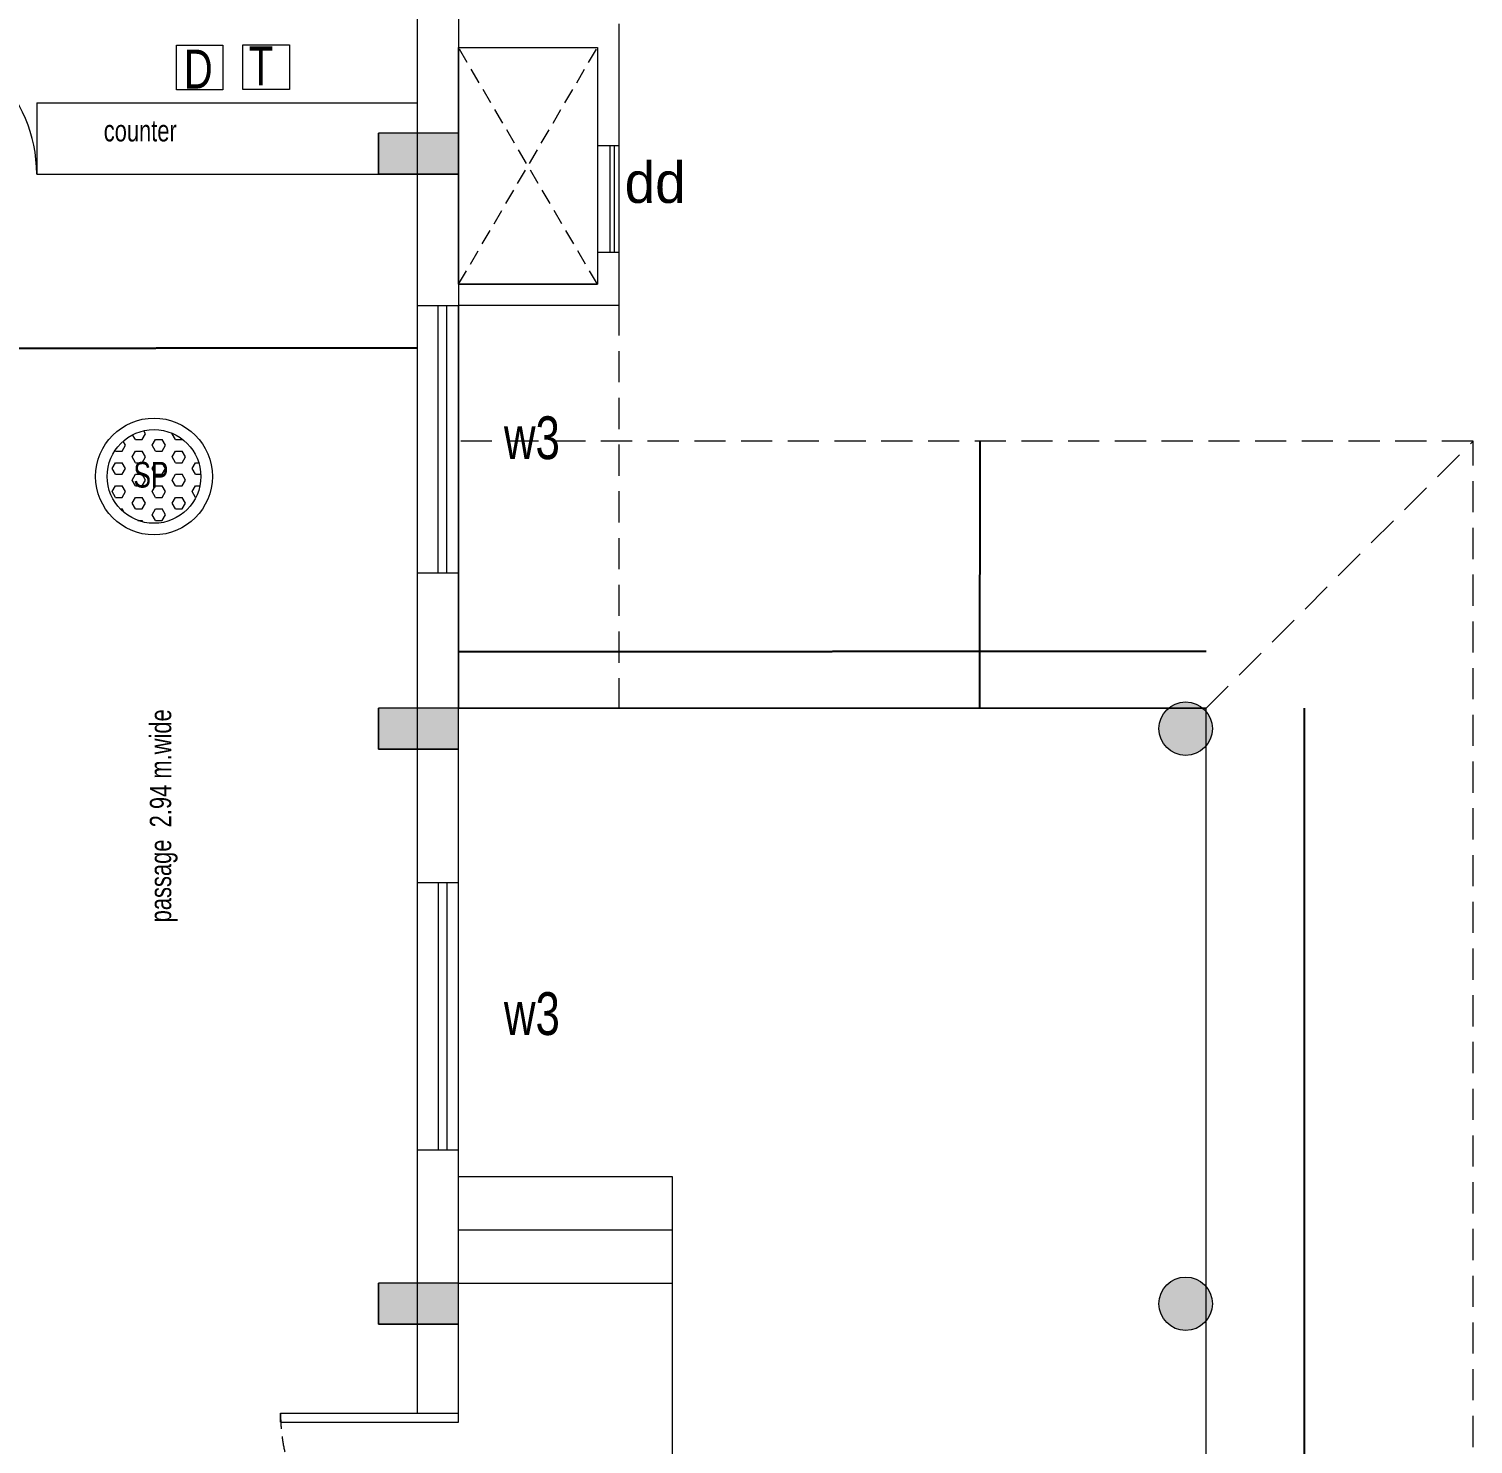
# Model space of a CAD drawing. Header units: metres. Extents: x 191982 to 427160, y -8904 to 80370.
# Drawn here: x 299889 to 308003, y 37941 to 45889 of the extents above; entities that cross this region are included whole.
import ezdxf

# ---------------------------------------------------------------- set-up
doc = ezdxf.new("R2010")
doc.units = ezdxf.units.M
doc.header["$LTSCALE"] = 700
doc.header["$MEASUREMENT"] = 0
doc.header["$PDMODE"] = 32
doc.linetypes.add('DASHED2', pattern=[0.375, 0.25, -0.125])
doc.linetypes.add('HIDDEN2', pattern=[0.1875, 0.125, -0.0625])
doc.layers.get('0').update_dxf_attribs({"lineweight": 9})
doc.layers.get('Defpoints').update_dxf_attribs({"lineweight": 9})
for name, color, linetype, lineweight in [('MAIN GATE', 7, 'Continuous', 9), ('NEW PLANS', 7, 'Continuous', 9), ('PLAN', 7, 'Continuous', 9)]:
    doc.layers.add(name, color=color, linetype=linetype, lineweight=lineweight)
doc.styles.add('RVR', font='MOD20.TTF')
doc.styles.get("Standard").update_dxf_attribs({"font": 'swisscl.ttf'})
doc.dimstyles.get("Standard").update_dxf_attribs({"dimtxt": 0.23, "dimasz": 0.23, "dimexe": 0.05, "dimexo": 0.05, "dimgap": 0.06, "dimtad": 0, "dimzin": 0, "dimdsep": 46, "dimtxsty": 'Standard', "dimcen": 0, "dimse1": 1, "dimse2": 1, "dimadec": 0, "dimazin": 0, "dimtfac": 1, "dimtofl": 0, "dimtmove": 2, "dimatfit": 0, "dimfxl": 0.18, "dimtolj": 1, "dimtzin": 0, "dimarcsym": 0})

# ---------------------------------------------------------------- blocks, each defined once
blk = doc.blocks.new('*D261')
at = {"layer": 'Defpoints', "color": 0, "transparency": 16777216}
for p in [(299133, 44128.8), (302073, 44128.8), (302073, 44096.2)]:
    blk.add_point(p, dxfattribs=at)
at = {"layer": 'NEW PLANS', "color": 0, "lineweight": -2, "transparency": 16777216}
for p, q in [((299133.2, 44096.2), (300602.4, 44096.2)), ((302072.7, 44096.2), (300603.5, 44096.2))]:
    blk.add_line(p, q, dxfattribs=at)
at = {"layer": 'NEW PLANS', "color": 0, "transparency": 16777216}
for points in [[(299133.2, 44096.3), (299133.2, 44096.2), (299133, 44096.2)], [(302072.7, 44096.3), (302072.7, 44096.2), (302073, 44096.2)]]:
    blk.add_solid(points, dxfattribs=at)
at = {"layer": 'NEW PLANS', "color": 0, "transparency": 16777216, "insert": (300603, 44096.2), "char_height": 0.23, "attachment_point": 5}
blk.add_mtext('\\A1;2940.00', dxfattribs=at)
blk = doc.blocks.new('*D262')
at = {"layer": 'Defpoints', "color": 0, "transparency": 16777216}
for p in [(306503, 42392.6), (302303, 42074.1), (306503, 42074.1)]:
    blk.add_point(p, dxfattribs=at)
at = {"layer": 'NEW PLANS', "color": 0, "lineweight": -2, "transparency": 16777216}
for p, q in [((302303.2, 42392.6), (304402.4, 42392.6)), ((306502.7, 42392.6), (304403.5, 42392.6))]:
    blk.add_line(p, q, dxfattribs=at)
at = {"layer": 'NEW PLANS', "color": 0, "transparency": 16777216}
for points in [[(302303.2, 42392.6), (302303.2, 42392.5), (302303, 42392.6)], [(306502.7, 42392.6), (306502.7, 42392.5), (306503, 42392.6)]]:
    blk.add_solid(points, dxfattribs=at)
at = {"layer": 'NEW PLANS', "color": 0, "transparency": 16777216, "insert": (304403, 42392.6), "char_height": 0.23, "attachment_point": 5}
blk.add_mtext('\\A1;4200.00', dxfattribs=at)
blk = doc.blocks.new('*D263')
at = {"layer": 'Defpoints', "color": 0, "transparency": 16777216}
for p in [(306503, 42074.1), (306503, 28924.1), (307052.9, 28924.1)]:
    blk.add_point(p, dxfattribs=at)
at = {"layer": 'NEW PLANS', "color": 0, "lineweight": -2, "transparency": 16777216}
for p, q in [((307052.9, 42073.9), (307052.9, 35499.7)), ((307052.9, 28924.4), (307052.9, 35498.5))]:
    blk.add_line(p, q, dxfattribs=at)
at = {"layer": 'NEW PLANS', "color": 0, "transparency": 16777216}
for points in [[(307052.9, 42073.9), (307053, 42073.9), (307052.9, 42074.1)], [(307052.9, 28924.4), (307053, 28924.4), (307052.9, 28924.1)]]:
    blk.add_solid(points, dxfattribs=at)
at = {"layer": 'NEW PLANS', "color": 0, "transparency": 16777216, "insert": (307052.9, 35499.1), "char_height": 0.23, "attachment_point": 5, "rotation": 90}
blk.add_mtext('\\A1;13150.00', dxfattribs=at)
blk = doc.blocks.new('*D284')
at = {"layer": 'Defpoints', "color": 0, "transparency": 16777216}
for p in [(305231.5, 43574.1), (305521.5, 43574.1), (305521.5, 42074.1)]:
    blk.add_point(p, dxfattribs=at)
at = {"layer": 'PLAN', "color": 0, "lineweight": -2, "transparency": 16777216}
for p, q in [((305231.5, 43573.9), (305231.5, 42824.6)), ((305231.5, 42074.4), (305231.5, 42823.6))]:
    blk.add_line(p, q, dxfattribs=at)
at = {"layer": 'PLAN', "color": 0, "transparency": 16777216}
for points in [[(305231.5, 43573.9), (305231.6, 43573.9), (305231.5, 43574.1)], [(305231.5, 42074.4), (305231.6, 42074.4), (305231.5, 42074.1)]]:
    blk.add_solid(points, dxfattribs=at)
at = {"layer": 'PLAN', "color": 0, "transparency": 16777216, "insert": (305231.5, 42824.1), "char_height": 0.23, "attachment_point": 5, "rotation": 90}
blk.add_mtext('\\A1;1500.00', dxfattribs=at)
blk = doc.blocks.new('DAS')
at = {"layer": 'MAIN GATE'}
h = blk.add_hatch(dxfattribs=at)
h.set_pattern_fill('HEX', color=1, scale=0.3, style=0)
h.paths.add_polyline_path([(-3163.779, -2.1999, 1), (-3163.253, -2.1999, 1)])
at = {"layer": 'MAIN GATE', "color": 5}
for radius in [0.3279, 0.263]:
    blk.add_circle((-3163.516, -2.1999), radius, dxfattribs=at)
at = {"layer": 'NEW PLANS', "color": 7}
blk.add_text('SP', height=0.144, dxfattribs=at).set_placement((-3163.6314, -2.2621))

msp = doc.modelspace()

# ---------------------------------------------------------------- hatches: boundary and pattern name
at = {"layer": 'NEW PLANS'}
for points in [[(302072.955, 45304.132), (302072.955, 45074.132), (301852.955, 45074.132), (301852.955, 45304.132)], [(302072.955, 45304.132), (302072.955, 45074.132), (301852.955, 45074.132), (301852.955, 45304.132)], [(302072.955, 45304.132), (302072.955, 45074.132), (301852.955, 45074.132), (301852.955, 45304.132)], [(302302.955, 45304.132), (302302.955, 45074.132), (302072.955, 45074.132), (302072.955, 45304.132)], [(302302.955, 45304.132), (302302.955, 45074.132), (302072.955, 45074.132), (302072.955, 45304.132)], [(302302.955, 45304.132), (302302.955, 45074.132), (302072.955, 45074.132), (302072.955, 45304.132)], [(302072.955, 42074.132), (302072.955, 41844.132), (301852.955, 41844.132), (301852.955, 42074.132)], [(302072.955, 42074.132), (302072.955, 41844.132), (301852.955, 41844.132), (301852.955, 42074.132)], [(302302.955, 42074.132), (302302.955, 41844.132), (302072.955, 41844.132), (302072.955, 42074.132)], [(302302.955, 42074.132), (302302.955, 41844.132), (302072.955, 41844.132), (302072.955, 42074.132)], [(302072.955, 38844.132), (302072.955, 38614.132), (301852.955, 38614.132), (301852.955, 38844.132)], [(302072.955, 38844.132), (302072.955, 38614.132), (301852.955, 38614.132), (301852.955, 38844.132)], [(302302.955, 38844.132), (302302.955, 38614.132), (302072.955, 38614.132), (302072.955, 38844.132)], [(302302.955, 38844.132), (302302.955, 38614.132), (302072.955, 38614.132), (302072.955, 38844.132)]]:
    msp.add_hatch(color=256, dxfattribs=at).paths.add_polyline_path(points)
h = msp.add_hatch(color=256, dxfattribs=at)
h.paths.add_polyline_path([(306502.955, 42055.438, 0.04414616), (306484.262, 42074.132), (306291.648, 42074.132, 0.22194872), (306237.955, 41959.132, 0.22194872), (306291.648, 41844.132), (306484.262, 41844.132, 0.04414616), (306502.955, 41862.825)])
h.paths.add_polyline_path([(306291.648, 42074.132), (306484.262, 42074.132, 0.36342189)])
h.paths.add_polyline_path([(306484.262, 41844.132), (306291.648, 41844.132, 0.36342189)])
h.paths.add_polyline_path([(306537.955, 41959.132, 0.17607732), (306502.955, 42055.438), (306502.955, 41862.825, 0.17607732)])
h = msp.add_hatch(color=256, dxfattribs=at)
h.paths.add_polyline_path([(306502.955, 38825.438, 0.70056846), (306237.955, 38729.132, 0.70056846), (306502.955, 38632.825)])
h.paths.add_polyline_path([(306502.955, 38825.438), (306502.955, 38632.825, 0.17607732), (306537.955, 38729.132, 0.17607732)])

# ---------------------------------------------------------------- linework, layer by layer
for points in [[(300718.217, 45797.313), (300978.323, 45797.313), (300978.323, 45547.756), (300718.217, 45547.756)], [(301090.817, 45800.117), (301352.775, 45800.117), (301352.775, 45548.783), (301090.817, 45548.783)]]:
    msp.add_lwpolyline(points, close=True)
for p, q in [((302072.955, 39824.132), (302072.955, 47704.132)), ((303202.955, 45904.132), (303202.955, 44334.74)), ((302302.955, 44454.74), (302302.955, 45784.132)), ((302302.955, 45784.132), (303082.955, 45784.132)), ((302302.955, 45784.132), (303082.955, 45784.132)), ((302302.955, 45784.132), (303082.955, 45784.132)), ((303082.955, 45784.132), (303082.955, 44454.74)), ((299932.955, 45474.132), (302072.955, 45474.132)), ((302302.955, 45304.132), (301852.955, 45304.132)), ((302302.955, 45304.132), (301852.955, 45304.132)), ((302302.955, 45304.132), (301852.955, 45304.132)), ((302302.955, 45304.132), (301852.955, 45304.132)), ((302302.955, 45304.132), (301852.955, 45304.132)), ((301852.955, 45074.132), (301852.955, 45304.132)), ((302302.955, 45304.132), (301852.955, 45304.132)), ((302302.955, 45304.132), (301852.955, 45304.132)), ((302302.955, 45304.132), (301852.955, 45304.132)), ((302302.955, 45304.132), (301852.955, 45304.132)), ((302302.955, 45304.132), (301852.955, 45304.132)), ((301852.955, 45074.132), (301852.955, 45304.132)), ((302302.955, 45304.132), (301852.955, 45304.132)), ((302302.955, 45304.132), (301852.955, 45304.132)), ((302302.955, 45304.132), (301852.955, 45304.132)), ((302302.955, 45304.132), (301852.955, 45304.132)), ((301852.955, 45074.132), (301852.955, 45304.132)), ((303082.955, 45234.74), (303202.955, 45234.74)), ((303152.955, 45234.74), (303152.955, 44634.74)), ((303177.955, 45234.74), (303177.955, 44634.74)), ((299932.955, 45074.132), (301852.955, 45074.132)), ((302302.955, 45074.132), (301852.955, 45074.132)), ((302302.955, 45074.132), (301852.955, 45074.132)), ((302302.955, 45074.132), (301852.955, 45074.132)), ((302302.955, 45074.132), (301852.955, 45074.132)), ((302302.955, 45074.132), (301852.955, 45074.132)), ((302302.955, 45074.132), (301852.955, 45074.132)), ((302302.955, 45074.132), (301852.955, 45074.132)), ((302302.955, 45074.132), (301852.955, 45074.132)), ((302302.955, 45074.132), (301852.955, 45074.132)), ((302302.955, 45074.132), (301852.955, 45074.132)), ((302302.955, 45074.132), (301852.955, 45074.132)), ((302302.955, 45074.132), (301852.955, 45074.132)), ((302302.955, 45074.132), (301852.955, 45074.132)), ((302302.955, 45074.132), (301852.955, 45074.132)), ((303082.955, 44634.74), (303202.955, 44634.74)), ((303082.955, 44454.74), (302302.955, 44454.74)), ((302302.955, 44454.74), (303082.955, 44454.74)), ((302072.955, 44334.74), (302302.955, 44334.74)), ((302187.955, 42834.74), (302187.955, 44334.74)), ((302237.955, 42834.74), (302237.955, 44334.74)), ((302302.955, 38114.132), (302302.955, 44334.74)), ((303202.955, 44334.74), (302302.955, 44334.74)), ((302072.955, 42834.74), (302302.955, 42834.74)), ((302302.955, 42074.132), (301852.955, 42074.132)), ((302302.955, 42074.132), (301852.955, 42074.132)), ((302302.955, 42074.132), (301852.955, 42074.132)), ((302302.955, 42074.132), (301852.955, 42074.132)), ((302302.955, 42074.132), (301852.955, 42074.132)), ((301852.955, 41844.132), (301852.955, 42074.132)), ((302302.955, 42074.132), (301852.955, 42074.132)), ((302302.955, 42074.132), (301852.955, 42074.132)), ((302302.955, 42074.132), (301852.955, 42074.132)), ((302302.955, 42074.132), (301852.955, 42074.132)), ((301852.955, 41844.132), (301852.955, 42074.132)), ((302302.955, 42074.132), (306502.955, 42074.132)), ((306502.955, 28924.132), (306502.955, 42074.132)), ((302302.955, 41844.132), (301852.955, 41844.132)), ((302302.955, 41844.132), (301852.955, 41844.132)), ((302302.955, 41844.132), (301852.955, 41844.132)), ((302302.955, 41844.132), (301852.955, 41844.132)), ((302302.955, 41844.132), (301852.955, 41844.132)), ((302302.955, 41844.132), (301852.955, 41844.132)), ((302302.955, 41844.132), (301852.955, 41844.132)), ((302302.955, 41844.132), (301852.955, 41844.132)), ((302302.955, 41844.132), (301852.955, 41844.132)), ((302072.955, 38614.132), (302072.955, 41844.132)), ((302072.955, 38114.132), (302072.955, 41844.132)), ((302072.955, 38614.132), (302072.955, 41844.132)), ((302302.955, 38114.132), (302302.955, 41844.132)), ((302072.955, 41094.132), (302302.955, 41094.132)), ((302187.955, 41094.132), (302187.955, 39594.132)), ((302237.955, 41094.132), (302237.955, 39594.132)), ((302072.955, 39594.132), (302302.955, 39594.132)), ((302302.955, 39444.132), (303502.955, 39444.132)), ((303502.955, 39444.132), (303502.955, 32154.132)), ((302302.955, 39144.132), (303502.955, 39144.132)), ((302302.955, 38844.132), (301852.955, 38844.132)), ((302302.955, 38844.132), (301852.955, 38844.132)), ((302302.955, 38844.132), (301852.955, 38844.132)), ((302302.955, 38844.132), (301852.955, 38844.132)), ((302302.955, 38844.132), (301852.955, 38844.132)), ((301852.955, 38614.132), (301852.955, 38844.132)), ((302302.955, 38844.132), (301852.955, 38844.132)), ((302302.955, 38844.132), (301852.955, 38844.132)), ((302302.955, 38844.132), (301852.955, 38844.132)), ((302302.955, 38844.132), (301852.955, 38844.132)), ((301852.955, 38614.132), (301852.955, 38844.132)), ((302302.955, 38844.132), (303502.955, 38844.132)), ((302302.955, 38614.132), (301852.955, 38614.132)), ((302302.955, 38614.132), (301852.955, 38614.132)), ((302302.955, 38614.132), (301852.955, 38614.132)), ((302302.955, 38614.132), (301852.955, 38614.132)), ((302302.955, 38614.132), (301852.955, 38614.132)), ((302302.955, 38614.132), (301852.955, 38614.132)), ((302302.955, 38614.132), (301852.955, 38614.132)), ((302302.955, 38614.132), (301852.955, 38614.132)), ((302302.955, 38614.132), (301852.955, 38614.132)), ((301302.955, 38064.132), (301302.955, 38114.132)), ((301302.955, 38114.132), (302302.955, 38114.132)), ((301302.955, 38114.132), (302302.955, 38114.132)), ((301302.955, 38064.132), (302302.955, 38064.132)), ((302072.955, 38114.132), (302302.955, 38114.132)), ((302302.955, 38064.132), (302302.955, 38114.132))]:
    msp.add_line(p, q, dxfattribs=at)
at = {"layer": 'NEW PLANS', "linetype": 'HIDDEN2'}
for p, q in [((302302.955, 44454.74), (303082.955, 45784.132)), ((303082.955, 44454.74), (302302.955, 45784.132))]:
    msp.add_line(p, q, dxfattribs=at)
at = {"layer": 'NEW PLANS'}
for points in [[(302302.955, 44454.74), (302302.955, 45784.132)], [(302302.955, 26674.132), (302302.955, 28924.132), (306502.955, 28924.132), (306502.955, 42074.132), (302302.955, 42074.132), (302302.955, 44334.74)]]:
    msp.add_lwpolyline(points, dxfattribs=at)
for points in [[(302302.955, 45074.132), (302302.955, 45304.132), (301852.955, 45304.132), (301852.955, 45074.132)], [(302302.955, 45074.132), (302302.955, 45304.132), (301852.955, 45304.132), (301852.955, 45074.132)], [(302302.955, 45074.132), (302302.955, 45304.132), (301852.955, 45304.132), (301852.955, 45074.132)], [(302302.955, 41844.132), (302302.955, 42074.132), (301852.955, 42074.132), (301852.955, 41844.132)], [(302302.955, 41844.132), (302302.955, 42074.132), (301852.955, 42074.132), (301852.955, 41844.132)], [(302302.955, 38614.132), (302302.955, 38844.132), (301852.955, 38844.132), (301852.955, 38614.132)], [(302302.955, 38614.132), (302302.955, 38844.132), (301852.955, 38844.132), (301852.955, 38614.132)]]:
    msp.add_lwpolyline(points, close=True, dxfattribs=at)
for centre in [(306387.955, 41959.132), (306387.955, 38729.132)]:
    msp.add_circle(centre, 150, dxfattribs=at)
at = {"layer": 'NEW PLANS', "linetype": 'HIDDEN2'}
msp.add_arc((302302.955, 38114.132), 1000, 180, 270, dxfattribs=at)
at = {"layer": 'PLAN'}
msp.add_line((299932.955, 45474.132), (299932.955, 45074.132), dxfattribs=at)
at = {"layer": 'PLAN', "linetype": 'DASHED2'}
msp.add_line((306502.955, 42074.132), (308002.955, 43574.132), dxfattribs=at)
for points in [[(256642.955, 19209.132), (256642.955, 55136.924), (260400.163, 58894.132), (262872.955, 58894.132), (262872.955, 62124.132), (266102.955, 62124.132), (266102.955, 64596.924), (269860.163, 68354.132), (290215.747, 68354.132), (293742.955, 64826.924), (293742.955, 62124.132), (296972.955, 62124.132), (296972.955, 58894.132), (299675.747, 58894.132), (303202.955, 55366.924), (303202.955, 42074.132)], [(302302.955, 27424.132), (308002.955, 27424.132), (308002.955, 43574.132), (302302.955, 43574.132)]]:
    msp.add_lwpolyline(points, dxfattribs=at)
at = {"layer": 'PLAN'}
for points in [[(257542.955, 19209.132), (257542.955, 54764.132), (260772.955, 57994.132), (263772.955, 57994.132), (263772.955, 61224.132), (267002.955, 61224.132), (267002.955, 64224.132), (270232.955, 67454.132), (289842.955, 67454.132), (292842.955, 64454.132), (292842.955, 61224.132), (296072.955, 61224.132), (296072.955, 57994.132), (299302.955, 57994.132), (302302.955, 54994.132), (302302.955, 42074.132)], [(302302.955, 28924.132), (306502.955, 28924.132), (306502.955, 42074.132), (302302.955, 42074.132)]]:
    msp.add_lwpolyline(points, dxfattribs=at)
msp.add_arc((299132.955, 45074.132), 800, 0, 90, dxfattribs=at)

# ---------------------------------------------------------------- block references
at = {"layer": 'MAIN GATE', "xscale": 1000, "yscale": 1000, "zscale": 1000}
msp.add_blockref('DAS', (3464108.127, 45575.205), dxfattribs=at)

# ---------------------------------------------------------------- texts
at = {"char_height": 218.75, "width": 120.16031, "attachment_point": 1}
for s, insert in [('D', (300759.919, 45772.908)), ('T', (301124.704, 45791.122))]:
    msp.add_mtext(s, dxfattribs=dict(at, insert=insert))
at = {"layer": 'NEW PLANS'}
for s, height, p in [('counter', 120, (300309.662, 45257.286)), ('w3', 240, (302557.966, 43472.808)), ('w3', 240, (302557.966, 40238.549))]:
    msp.add_text(s, height=height, dxfattribs=at).set_placement(p)
at = {"layer": 'NEW PLANS', "style": 'RVR'}
msp.add_text('dd', height=230, dxfattribs=at).set_placement((303236.387, 44911.805))
at = {"layer": 'NEW PLANS'}
msp.add_text('passage  2.94 m.wide', height=120, rotation=90, dxfattribs=at).set_placement((300688.727, 40871.125))

# ---------------------------------------------------------------- dimensions: what is measured, and where the dimension line sits
for base, p1, p2, picture, middle in [((302072.955, 44096.232), (299132.955, 44128.803), (302072.955, 44128.803), '*D261', (300602.955, 44096.232)), ((306502.955, 42392.586), (302302.955, 42074.132), (306502.955, 42074.132), '*D262', (304402.955, 42392.586))]:
    dim = msp.add_linear_dim(base=base, p1=p1, p2=p2, dimstyle='Standard', dxfattribs=at)
    dim.commit()
    dim.dimension.update_dxf_attribs({"geometry": picture, "text_midpoint": middle})
dim = msp.add_linear_dim(base=(307052.928, 28924.132), p1=(306502.955, 42074.132), p2=(306502.955, 28924.132), angle=90, dimstyle='Standard', dxfattribs=at)
dim.commit()
dim.dimension.update_dxf_attribs({"geometry": '*D263', "text_midpoint": (307052.928, 35499.132)})
at = {"layer": 'PLAN'}
dim = msp.add_linear_dim(base=(305231.542, 43574.132), p1=(305521.487, 42074.132), p2=(305521.487, 43574.132), angle=90, dimstyle='Standard', dxfattribs=at)
dim.commit()
dim.dimension.update_dxf_attribs({"geometry": '*D284', "text_midpoint": (305231.542, 42824.132)})

doc.saveas('drawing.dxf')
